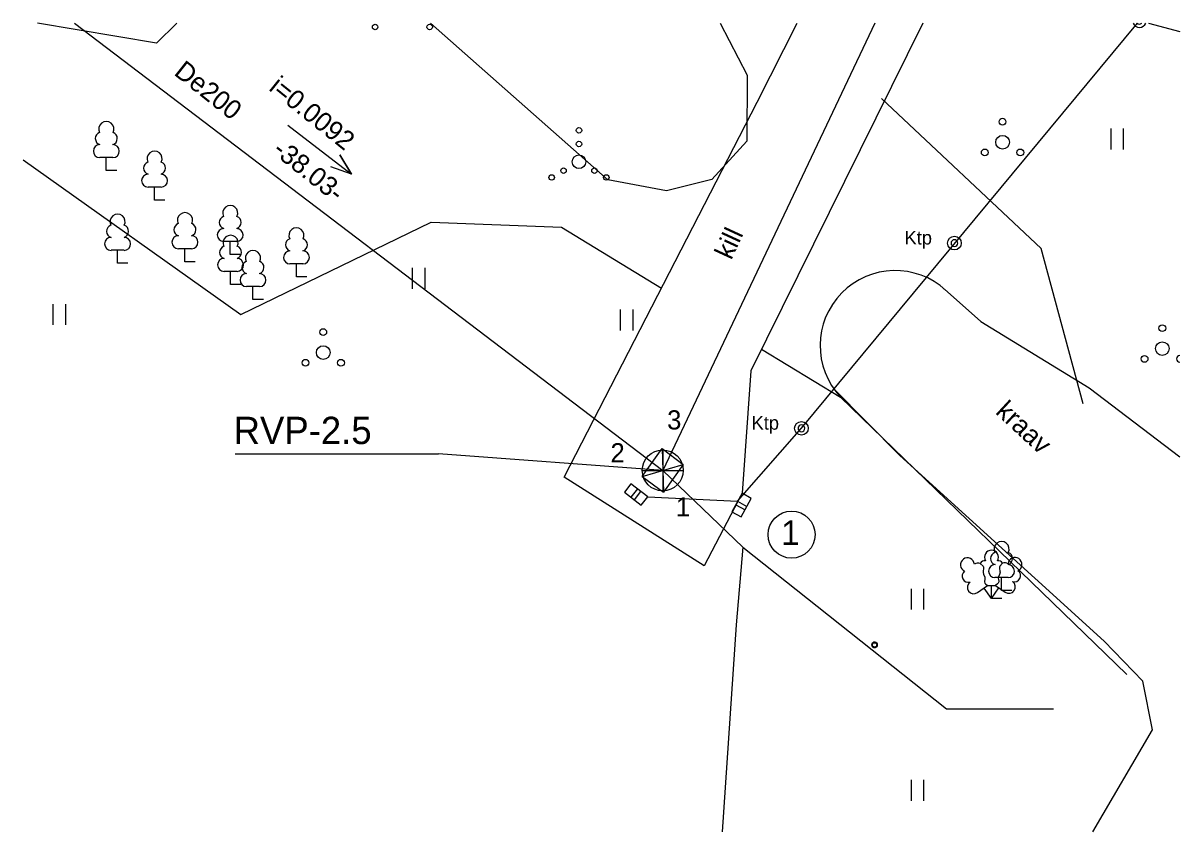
# Model space of a CAD drawing. Extents: x 641854.7 to 641897.1, y 6457591 to 6457620.6.
import ezdxf

# ---------------------------------------------------------------- set-up
doc = ezdxf.new("R2010")
doc.units = 0
for name, color, linetype in [('Default', 7, 'Continuous'), ('HALJASTUS', 7, 'Continuous'), ('HOONE', 7, 'Continuous'), ('KAEVU-INFO', 7, 'Continuous'), ('KKAEV', 7, 'Continuous'), ('KTRASS', 7, 'Continuous'), ('mpkaabel-proj', 7, 'Continuous'), ('postid', 7, 'Continuous'), ('PUU', 7, 'Continuous'), ('sidemed-vesi', 7, 'Continuous'), ('survekanal', 7, 'Continuous'), ('TEE', 7, 'Continuous'), ('TORU_NR', 7, 'Continuous'), ('trassiinfi-kanal', 7, 'Continuous'), ('VEE_S6LMED', 7, 'Continuous'), ('VEEKOGU', 7, 'Continuous'), ('Vesi_elemendid', 7, 'Continuous'), ('VORMISTUS', 7, 'Continuous')]:
    doc.layers.add(name, color=color, linetype=linetype)

# ---------------------------------------------------------------- blocks, each defined once
blk = doc.blocks.new('LEHTP1_1_240')
at = {"layer": 'PUU'}
for p, q in [((24, 47.5), (-24, 47.5)), ((0, 0), (0, 47.5)), ((38, 0), (0, 0))]:
    blk.add_line(p, q, dxfattribs=at)
for centre, radius, start, end in [((0, 152), 27.7, 332.5799, 207.4201), ((-17, 117.3), 23.3, 109.0217, 253.1415), ((17, 117.3), 23.3, 286.8508, 70.9859), ((-23.7, 71.2), 23.8, 90.0016, 269.3953), ((23.7, 71.2), 23.8, 270.6047, 89.9984)]:
    blk.add_arc(centre, radius, start, end, dxfattribs=at)
blk = doc.blocks.new('LEHTP1_1_241')
at = {"layer": 'PUU'}
for p, q in [((24, 47.5), (-24, 47.5)), ((0, 0), (0, 47.5)), ((38, 0), (0, 0))]:
    blk.add_line(p, q, dxfattribs=at)
for centre, radius, start, end in [((0, 152), 27.7, 332.5799, 207.4201), ((-17, 117.3), 23.3, 109.0217, 253.1415), ((17, 117.3), 23.3, 286.8508, 70.9859), ((-23.7, 71.2), 23.8, 90.0016, 269.3953), ((23.7, 71.2), 23.8, 270.6047, 89.9984)]:
    blk.add_arc(centre, radius, start, end, dxfattribs=at)
blk = doc.blocks.new('LEHTP1_1_242')
at = {"layer": 'PUU'}
for p, q in [((24, 47.5), (-24, 47.5)), ((0, 0), (0, 47.5)), ((38, 0), (0, 0))]:
    blk.add_line(p, q, dxfattribs=at)
for centre, radius, start, end in [((0, 152), 27.7, 332.5799, 207.4201), ((-17, 117.3), 23.3, 109.0217, 253.1415), ((17, 117.3), 23.3, 286.8508, 70.9859), ((-23.7, 71.2), 23.8, 90.0016, 269.3953), ((23.7, 71.2), 23.8, 270.6047, 89.9984)]:
    blk.add_arc(centre, radius, start, end, dxfattribs=at)
blk = doc.blocks.new('LEHTP1_1_243')
at = {"layer": 'PUU'}
for p, q in [((24, 47.5), (-24, 47.5)), ((0, 0), (0, 47.5)), ((38, 0), (0, 0))]:
    blk.add_line(p, q, dxfattribs=at)
for centre, radius, start, end in [((0, 152), 27.7, 332.5799, 207.4201), ((-17, 117.3), 23.3, 109.0217, 253.1415), ((17, 117.3), 23.3, 286.8508, 70.9859), ((-23.7, 71.2), 23.8, 90.0016, 269.3953), ((23.7, 71.2), 23.8, 270.6047, 89.9984)]:
    blk.add_arc(centre, radius, start, end, dxfattribs=at)
blk = doc.blocks.new('LEHTP1_1_244')
at = {"layer": 'PUU'}
for p, q in [((24, 47.5), (-24, 47.5)), ((0, 0), (0, 47.5)), ((38, 0), (0, 0))]:
    blk.add_line(p, q, dxfattribs=at)
for centre, radius, start, end in [((0, 152), 27.7, 332.5799, 207.4201), ((-17, 117.3), 23.3, 109.0217, 253.1415), ((17, 117.3), 23.3, 286.8508, 70.9859), ((-23.7, 71.2), 23.8, 90.0016, 269.3953), ((23.7, 71.2), 23.8, 270.6047, 89.9984)]:
    blk.add_arc(centre, radius, start, end, dxfattribs=at)
blk = doc.blocks.new('LEHTP1_1_245')
at = {"layer": 'PUU'}
for p, q in [((24, 47.5), (-24, 47.5)), ((0, 0), (0, 47.5)), ((38, 0), (0, 0))]:
    blk.add_line(p, q, dxfattribs=at)
for centre, radius, start, end in [((0, 152), 27.7, 332.5799, 207.4201), ((-17, 117.3), 23.3, 109.0217, 253.1415), ((17, 117.3), 23.3, 286.8508, 70.9859), ((-23.7, 71.2), 23.8, 90.0016, 269.3953), ((23.7, 71.2), 23.8, 270.6047, 89.9984)]:
    blk.add_arc(centre, radius, start, end, dxfattribs=at)
blk = doc.blocks.new('LEHTP1_1_246')
at = {"layer": 'PUU'}
for p, q in [((24, 47.5), (-24, 47.5)), ((0, 0), (0, 47.5)), ((38, 0), (0, 0))]:
    blk.add_line(p, q, dxfattribs=at)
for centre, radius, start, end in [((0, 152), 27.7, 332.5799, 207.4201), ((-17, 117.3), 23.3, 109.0217, 253.1415), ((17, 117.3), 23.3, 286.8508, 70.9859), ((-23.7, 71.2), 23.8, 90.0016, 269.3953), ((23.7, 71.2), 23.8, 270.6047, 89.9984)]:
    blk.add_arc(centre, radius, start, end, dxfattribs=at)
blk = doc.blocks.new('LEHTP1_1_247')
at = {"layer": 'PUU'}
for p, q in [((24, 47.5), (-24, 47.5)), ((0, 0), (0, 47.5)), ((38, 0), (0, 0))]:
    blk.add_line(p, q, dxfattribs=at)
for centre, radius, start, end in [((0, 152), 27.7, 332.5799, 207.4201), ((-17, 117.3), 23.3, 109.0217, 253.1415), ((17, 117.3), 23.3, 286.8508, 70.9859), ((-23.7, 71.2), 23.8, 90.0016, 269.3953), ((23.7, 71.2), 23.8, 270.6047, 89.9984)]:
    blk.add_arc(centre, radius, start, end, dxfattribs=at)
blk = doc.blocks.new('PQQSAS_1_116')
at = {"layer": 'PUU'}
for centre, radius in [((0, 75), 12.5), ((0, 0), 25), ((-65, -37.5), 12.5), ((65, -37.5), 12.5)]:
    blk.add_circle(centre, radius, dxfattribs=at)
blk = doc.blocks.new('VQSA_1_53')
at = {"layer": 'HALJASTUS'}
for centre, radius in [((0, 115), 10), ((0, 65), 10), ((0, 0), 25), ((-56.5, -32.5), 10), ((56.5, -32.5), 10), ((-100, -57.5), 10), ((100, -57.5), 10)]:
    blk.add_circle(centre, radius, dxfattribs=at)
blk = doc.blocks.new('HEIN_1_510')
at = {"layer": 'HALJASTUS'}
for p, q in [((-22.8, 38.1), (-22.8, -38.1)), ((22.8, 38.1), (22.8, -38.1))]:
    blk.add_line(p, q, dxfattribs=at)
blk = doc.blocks.new('HEIN_1_512')
at = {"layer": 'HALJASTUS'}
for p, q in [((-22.8, 38.1), (-22.8, -38.1)), ((22.8, 38.1), (22.8, -38.1))]:
    blk.add_line(p, q, dxfattribs=at)
blk = doc.blocks.new('HEIN_1_513')
at = {"layer": 'HALJASTUS'}
for p, q in [((-22.8, 38.1), (-22.8, -38.1)), ((22.8, 38.1), (22.8, -38.1))]:
    blk.add_line(p, q, dxfattribs=at)
blk = doc.blocks.new('HEIN_1_516')
at = {"layer": 'HALJASTUS'}
for p, q in [((-22.8, 38.1), (-22.8, -38.1)), ((22.8, 38.1), (22.8, -38.1))]:
    blk.add_line(p, q, dxfattribs=at)
blk = doc.blocks.new('LEHTP1_5')
at = {"layer": 'PUU'}
for p, q in [((24, 47.5), (-24, 47.5)), ((0, 0), (0, 47.5)), ((38, 0), (0, 0))]:
    blk.add_line(p, q, dxfattribs=at)
for centre, radius, start, end in [((0, 152), 27.7, 332.5799, 207.4201), ((-17, 117.3), 23.3, 109.0217, 253.1415), ((17, 117.3), 23.3, 286.8508, 70.9859), ((-23.7, 71.2), 23.8, 90.0016, 269.3953), ((23.7, 71.2), 23.8, 270.6047, 89.9984)]:
    blk.add_arc(centre, radius, start, end, dxfattribs=at)
blk = doc.blocks.new('PQQSAS_7')
at = {"layer": 'PUU'}
for centre, radius in [((0, 75), 12.5), ((0, 0), 25), ((-65, -37.5), 12.5), ((65, -37.5), 12.5)]:
    blk.add_circle(centre, radius, dxfattribs=at)
blk = doc.blocks.new('HEIN_68')
at = {"layer": 'HALJASTUS'}
for p, q in [((-22.8, 38.1), (-22.8, -38.1)), ((22.8, 38.1), (22.8, -38.1))]:
    blk.add_line(p, q, dxfattribs=at)
blk = doc.blocks.new('HEIN_70')
at = {"layer": 'HALJASTUS'}
for p, q in [((-22.8, 38.1), (-22.8, -38.1)), ((22.8, 38.1), (22.8, -38.1))]:
    blk.add_line(p, q, dxfattribs=at)
blk = doc.blocks.new('LEHTP3_1_14')
at = {"layer": 'PUU'}
for p, q in [((-51, 22), (-15, 47.5)), ((-15, 47.5), (14.5, 47.5)), ((0, 0), (0, 47.5)), ((14.5, 47.5), (50.5, 23)), ((0, 0), (-27.5, 38.5)), ((0, 0), (27, 39)), ((38, 0), (0, 0))]:
    blk.add_line(p, q, dxfattribs=at)
for points in [[(-41.3, 128.7), (-31, 118.5), (-29.5, 115.5), (-29.5, 110), (-31, 101), (-31, 96.5), (-29, 88.5), (-25, 79.5), (-24, 75), (-24.5, 70.5), (-26, 64), (-26, 61), (-24, 57), (-21.5, 54), (-15, 47.5)], [(40.4, 130.1), (31, 118.5), (29.5, 115.5), (29.5, 110), (31, 101), (31.5, 96.5), (29.5, 88.5), (25.5, 79.5), (24.5, 75), (25, 70.5), (26.5, 64), (26.5, 61), (24.5, 57), (22, 54), (15, 47.5)]]:
    blk.add_lwpolyline(points, dxfattribs=at)
for centre, radius, start, end in [((0, 152), 25.6, 90.0013, 211.0159), ((0, 152), 25.6, 328.9841, 89.9987), ((-88.3, 123.7), 25.6, 125.5389, 246.5536), ((-88.3, 123.7), 25.6, 4.5218, 125.5364), ((-49.7, 110.4), 20.2, 65.2382, 130.7412), ((-23.8, 118.8), 20.2, 84.7965, 150.2995), ((23.8, 118.8), 20.2, 34.3857, 95.2035), ((47.6, 111.3), 20.2, 50.3173, 111.1351), ((86, 125.3), 25.6, 55.522, 176.5367), ((86, 125.3), 25.6, 294.5049, 55.5195), ((-85.5, 82), 22.4, 125.4667, 288.5349), ((84, 83.5), 22.4, 252.5235, 55.5918), ((-64.6, 41.4), 23.7, 125.5377, 305.5366), ((63.8, 42.6), 23.7, 235.5219, 55.5208)]:
    blk.add_arc(centre, radius, start, end, dxfattribs=at)
blk = doc.blocks.new('VKT_vk_vs_w')
at = {"layer": 'Vesi_elemendid'}
blk.add_line((0, 0), (0, 0), dxfattribs=at)
blk.add_lwpolyline([(-9.9, -1.6), (-9.4, -3.5), (-8.6, -5.3), (-7.4, -6.8), (-5.9, -8.1), (-4.2, -9.1), (-2.3, -9.8), (-0.4, -10), (1.6, -9.9), (3.5, -9.4), (5.3, -8.6), (6.8, -7.4), (8.1, -5.9), (9.1, -4.2), (9.8, -2.3), (10, -0.4), (9.9, 1.6), (9.4, 3.5), (8.6, 5.3), (7.4, 6.8), (5.9, 8.1), (4.2, 9.1), (2.3, 9.8), (0.4, 10), (-1.6, 9.9), (-3.5, 9.4), (-5.3, 8.6), (-6.8, 7.4), (-8.1, 5.9), (-9.1, 4.2), (-9.8, 2.3), (-10, 0.4)], close=True, dxfattribs=at)
for radius in [10, 9, 8]:
    blk.add_circle((0, 0), radius, dxfattribs=at)
blk = doc.blocks.new('A$C094B3635')
at = {"layer": 'KKAEV'}
for p, q in [((50, 100), (50, 0)), ((0, 50), (100, 50))]:
    blk.add_line(p, q, dxfattribs=at)
blk.add_circle((50, 50), 50, dxfattribs=at)
blk = doc.blocks.new('A$C16077545')
at = {"layer": 'HOONE'}
for p, q in [((0, 58.1), (72.9, 159.9)), ((72.9, 159.9), (150.3, 101.8)), ((72.9, 159.9), (77.4, 0)), ((0, 58.1), (150.3, 101.8)), ((150.3, 101.8), (77.4, 0)), ((0, 58.1), (77.4, 0))]:
    blk.add_line(p, q, dxfattribs=at)
at = {"layer": 'KKAEV', "xscale": 1.5, "yscale": 1.5}
blk.add_blockref('A$C094B3635', (0.1, 4.9), dxfattribs=at)
blk = doc.blocks.new('ELKAPP')
at = {"layer": 'Default'}
for p, q in [((-57, 29.8), (-57, -29.8)), ((62.4, 29.8), (-57, 29.8)), ((-10.9, 29.8), (-10.9, -29.8)), ((10.9, 29.8), (10.9, -29.8)), ((62.4, -29.8), (62.4, 29.8)), ((-57, -29.8), (62.4, -29.8))]:
    blk.add_line(p, q, dxfattribs=at)
blk = doc.blocks.new('KTPOST')
at = {"layer": 'Default'}
blk.add_circle((0, 0), 50, dxfattribs=at)
for start, end in [(0, 180), (180, 0)]:
    blk.add_arc((0, 0), 25, start, end, dxfattribs=at)
blk.add_text('Ktp', height=100, dxfattribs=at).set_placement((-365.1, -10))

msp = doc.modelspace()

# ---------------------------------------------------------------- linework, layer by layer
at = {"layer": 'Default'}
for radius, start, end in [(0.25, 201.4285, 338.5715), (0.125, 226.9435, 313.0565)]:
    msp.add_arc((641895.639, 6457620.697), radius, start, end, dxfattribs=at)
at = {"layer": 'HALJASTUS'}
for points in [[(641860.37, 6457620.606), (641859.627, 6457619.874), (641855.274, 6457620.606)], [(641893.583, 6457606.658), (641892.042, 6457612.35), (641886.192, 6457617.846)], [(641854.744, 6457615.598), (641862.714, 6457609.933), (641869.695, 6457613.308), (641874.469, 6457613.13)], [(641874.469, 6457613.13), (641878.129, 6457610.9)], [(641881.795, 6457608.665), (641884.694, 6457606.899), (641895.173, 6457596.738)]]:
    msp.add_lwpolyline(points, dxfattribs=at)
for centre in [(641867.637, 6457620.464), (641869.637, 6457620.464)]:
    msp.add_circle(centre, 0.1, dxfattribs=at)
at = {"layer": 'KAEVU-INFO'}
for p in [(641862.511, 6457604.821), (641878.176, 6457604.22)]:
    msp.add_line(p, (641869.959, 6457604.821), dxfattribs=at)
at = {"layer": 'KTRASS'}
for points in [[(641856.629, 6457620.606), (641878.176, 6457604.22)], [(641885.942, 6457620.606), (641878.176, 6457604.22)], [(641878.176, 6457604.22), (641881.11, 6457601.405), (641880.868, 6457598.557), (641880.359, 6457590.977)]]:
    msp.add_lwpolyline(points, dxfattribs=at)
at = {"layer": 'mpkaabel-proj'}
for points in [[(641877.626, 6457603.248), (641880.919, 6457603.088), (641883.258, 6457605.761), (641895.563, 6457620.606)], [(641895.978, 6457620.606), (641897.121, 6457620.298)]]:
    msp.add_lwpolyline(points, dxfattribs=at)
at = {"layer": 'PUU'}
for centre, radius in [((641896.478, 6457609.43), 0.125), ((641896.478, 6457608.68), 0.25), ((641895.828, 6457608.305), 0.125)]:
    msp.add_circle(centre, radius, dxfattribs=at)
msp.add_arc((641897.128, 6457608.305), 0.125, 93.1359, 266.8641, dxfattribs=at)
at = {"layer": 'survekanal'}
for p, q in [((641881.11, 6457601.405), (641888.574, 6457595.479)), ((641888.574, 6457595.479), (641892.487, 6457595.479))]:
    msp.add_line(p, q, dxfattribs=at)
at = {"layer": 'TEE'}
for points in [[(641874.566, 6457603.974), (641881.631, 6457617.707), (641883.106, 6457620.606)], [(641887.707, 6457620.606), (641881.399, 6457607.865), (641881.08, 6457603.382), (641879.697, 6457600.727), (641874.566, 6457603.974)]]:
    msp.add_lwpolyline(points, dxfattribs=at)
at = {"layer": 'trassiinfi-kanal'}
msp.add_lwpolyline([(641864.435, 6457616.869), (641866.769, 6457615.075), (641866.351, 6457615.777), (641866.769, 6457615.075), (641866.014, 6457615.339)], dxfattribs=at)
at = {"layer": 'VEEKOGU'}
for points in [[(641869.671, 6457620.606), (641876.159, 6457614.866)], [(641880.28, 6457620.606), (641881.264, 6457618.697)], [(641881.264, 6457618.697), (641881.254, 6457616.281), (641879.97, 6457614.873), (641878.31, 6457614.466), (641876.159, 6457614.866)], [(641888.499, 6457610.863), (641889.834, 6457609.669), (641893.802, 6457607.247), (641897.121, 6457604.721)], [(641884.431, 6457607.223), (641886.86, 6457604.768)], [(641893.933, 6457590.977), (641896.119, 6457594.721), (641895.768, 6457596.494), (641894.351, 6457597.969), (641886.86, 6457604.768)]]:
    msp.add_lwpolyline(points, dxfattribs=at)
msp.add_arc((641886.692, 6457608.79), 2.751, 47.4429, 223.4349, dxfattribs=at)
at = {"layer": 'VORMISTUS'}
msp.add_line((641881.11, 6457601.405), (641881.11, 6457601.405), dxfattribs=at)
msp.add_circle((641882.896, 6457601.866), 0.862, dxfattribs=at)

# ---------------------------------------------------------------- block references
at = {"layer": 'HALJASTUS', "xscale": 0.01, "yscale": 0.01}
for name, p in [('VQSA_1_53', (641875.108, 6457615.527)), ('HEIN_1_516', (641894.818, 6457616.36)), ('HEIN_1_512', (641869.226, 6457611.254)), ('HEIN_1_510', (641856.065, 6457609.928)), ('HEIN_1_513', (641876.85, 6457609.729)), ('HEIN_70', (641887.5, 6457599.5)), ('HEIN_68', (641887.5, 6457592.5))]:
    msp.add_blockref(name, p, dxfattribs=at)
at = {"layer": 'postid', "xscale": 0.005, "yscale": 0.005}
for p in [(641888.862, 6457612.546), (641883.258, 6457605.761)]:
    msp.add_blockref('KTPOST', p, dxfattribs=at)
at = {"layer": 'postid'}
for p, xscale, yscale, rotation in [((641877.186, 6457603.343), 0.006500000001850502, 0.006499999999068677, -37.74819865856342), ((641881.055, 6457602.933), 0.006500000003074626, 0.006500000002225144, 61.21893867303717)]:
    msp.add_blockref('ELKAPP', p, dxfattribs=dict(at, xscale=xscale, yscale=yscale, rotation=rotation))
at = {"layer": 'PUU', "xscale": 0.01, "yscale": 0.01}
for name, p in [('LEHTP1_1_240', (641857.791, 6457615.205)), ('PQQSAS_7', (641890.624, 6457616.243)), ('LEHTP1_1_241', (641859.559, 6457614.122)), ('LEHTP1_1_244', (641862.33, 6457612.131)), ('LEHTP1_1_242', (641858.204, 6457611.808)), ('LEHTP1_1_243', (641860.672, 6457611.866)), ('LEHTP1_1_247', (641864.757, 6457611.311)), ('LEHTP1_1_245', (641862.342, 6457611.036)), ('LEHTP1_1_246', (641863.164, 6457610.481)), ('PQQSAS_1_116', (641865.738, 6457608.537)), ('LEHTP1_5', (641890.588, 6457599.818)), ('LEHTP3_1_14', (641890.221, 6457599.523))]:
    msp.add_blockref(name, p, dxfattribs=at)
at = {"layer": 'sidemed-vesi', "xscale": 0.01, "yscale": 0.01}
msp.add_blockref('A$C16077545', (641877.425, 6457603.421), dxfattribs=at)
at = {"layer": 'VEE_S6LMED', "xscale": 0.01, "yscale": 0.01}
msp.add_blockref('VKT_vk_vs_w', (641885.936, 6457597.828), dxfattribs=at)

# ---------------------------------------------------------------- texts
at = {"layer": 'KAEVU-INFO'}
msp.add_text('RVP-2.5', height=1, dxfattribs=at).set_placement((641862.456, 6457605.185))
at = {"layer": 'TEE'}
msp.add_text('kill', height=0.7, rotation=65.2437, dxfattribs=at).set_placement((641880.685, 6457611.903))
at = {"layer": 'TORU_NR'}
for s, p in [('3', (641878.337, 6457605.719)), ('2', (641876.262, 6457604.515)), ('1', (641878.657, 6457602.532))]:
    msp.add_text(s, height=0.702, dxfattribs=at).set_placement(p)
at = {"layer": 'trassiinfi-kanal'}
for s, rotation, p in [(' De200', 321.4888, (641860.031, 6457618.899)), ('i=0.0092', 321.2308, (641863.709, 6457618.172)), ('-38.03-', 321.4888, (641863.841, 6457615.865))]:
    msp.add_text(s, height=0.7, rotation=rotation, dxfattribs=at).set_placement(p)
at = {"layer": 'VEEKOGU'}
msp.add_text('kraav', height=0.7, rotation=317.2483, dxfattribs=at).set_placement((641890.333, 6457606.323))
at = {"layer": 'VORMISTUS'}
msp.add_text('1', height=0.9, dxfattribs=at).set_placement((641882.52, 6457601.489))

doc.saveas('drawing.dxf')
